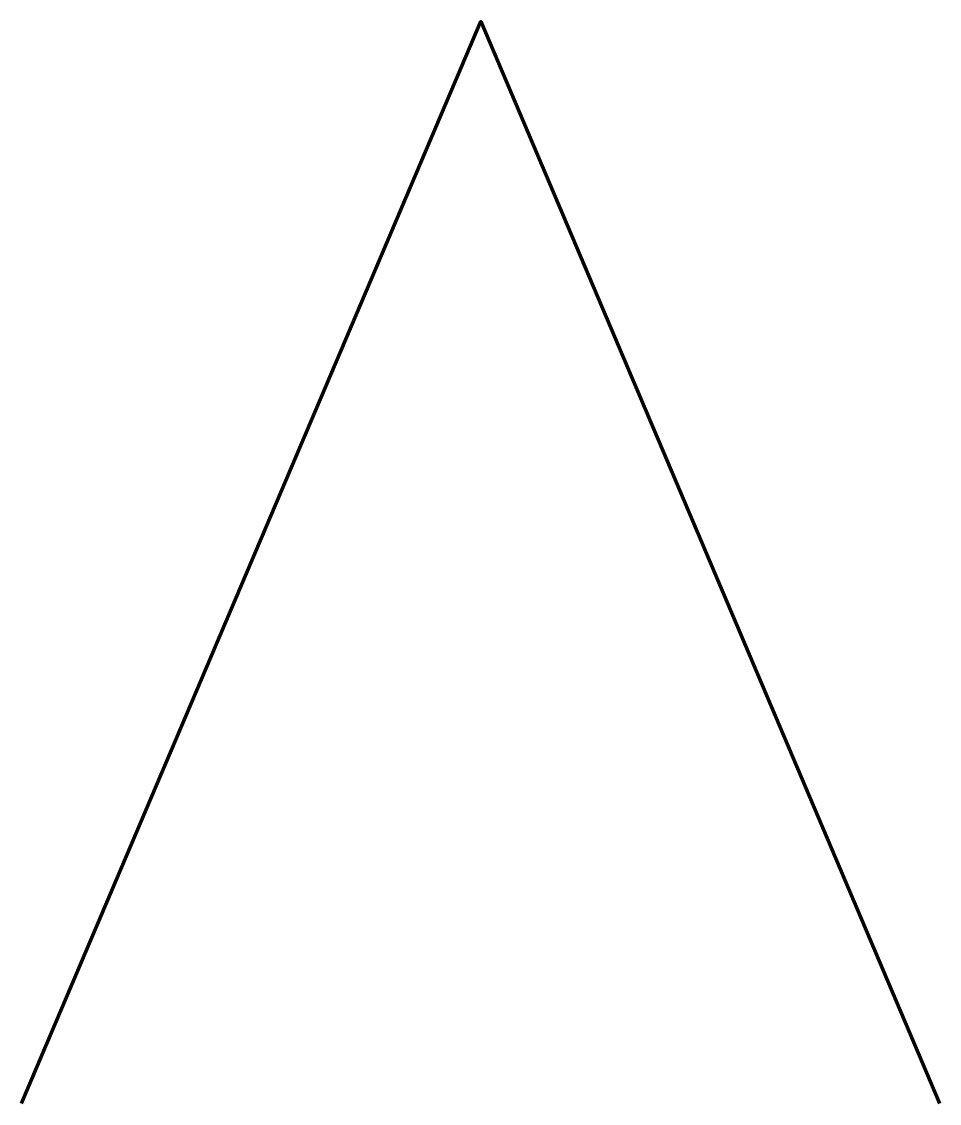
# Model space of a CAD drawing. Extents: x 1109 to 1944, y -1620 to -636.
import ezdxf

# ---------------------------------------------------------------- set-up
doc = ezdxf.new("R2010")
doc.units = 0
doc.header["$MEASUREMENT"] = 0
doc.layers.add('lumos_path', color=7, linetype='Continuous', lineweight=0)

msp = doc.modelspace()

# ---------------------------------------------------------------- linework, layer by layer
at = {"layer": 'lumos_path', "color": 7, "lineweight": 140}
msp.add_lwpolyline([(1108.57, -1620.43), (1526.59, -635.71), (1944.1, -1620.43)], dxfattribs=at)

doc.saveas('drawing.dxf')
